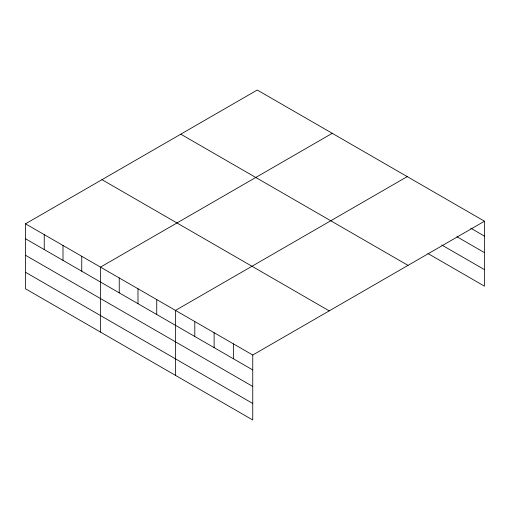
<?xml version="1.0" encoding="UTF-8"?>
<svg xmlns="http://www.w3.org/2000/svg" width="510" height="510" viewBox="0 0 510 510"><rect width="100%" height="100%" fill="white"/><g stroke="black" fill="none" stroke-linecap="round" stroke-linejoin="round"><path stroke-width="0.76" d="M252.75 386.452L252.75 355.024L25.5 223.82L25.5 288.781L252.75 419.979L252.75 386.452L25.5 255.255M427.935 253.521L484.5 286.18L484.5 221.219L257.25 90.021L25.5 223.82M332.246 133.314L100.489 267.119L100.489 332.074M407.235 176.613L175.485 310.411L175.485 375.373M252.75 355.024L484.5 221.219M470.704 228.174L484.5 236.136M456.903 236.723L484.5 252.654M441.73 244.972L484.5 269.662M180.776 134.175L408.019 265.372M101.981 179.667L329.224 310.864M25.5 238.737L252.75 369.941M25.5 272.263L252.75 403.467M233.433 343.867L233.433 358.785M214.117 332.718L214.117 347.635M194.801 321.568L194.801 336.485M156.736 299.587L156.736 314.511M137.987 288.768L137.987 303.686M119.238 277.944L119.238 292.861M81.747 256.294L81.747 271.212M62.998 245.469L62.998 260.387M44.249 234.645L44.249 249.562"/></g></svg>
